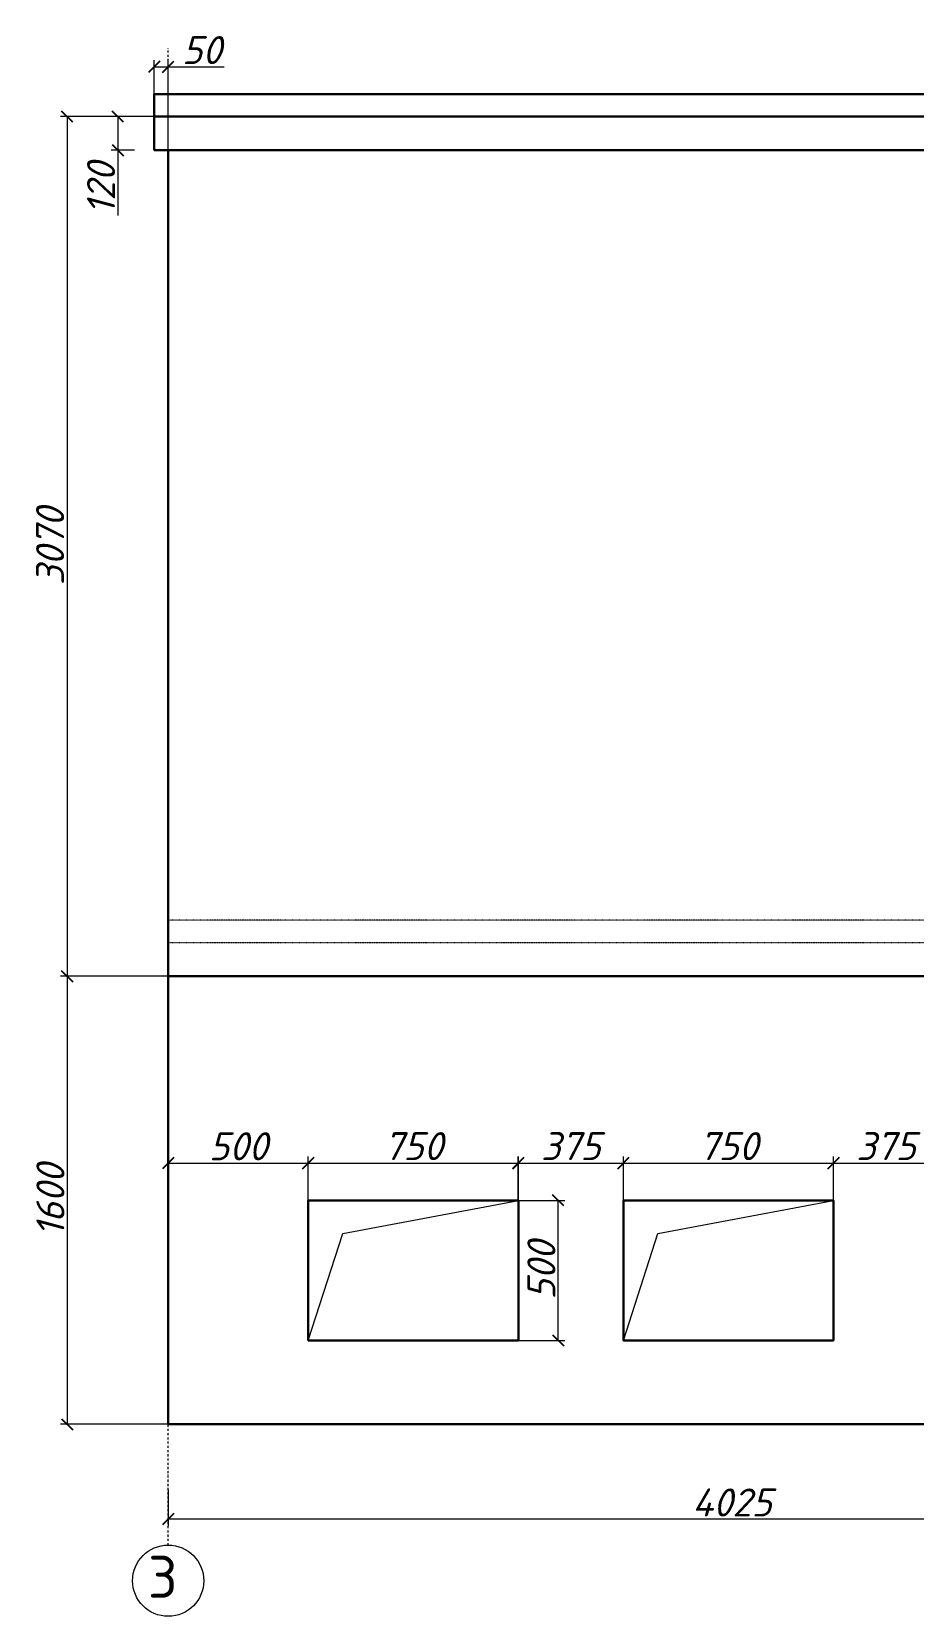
# Model space of a CAD drawing. Header units: millimetres. Extents: x 18305 to 53696, y 2146 to 15344.
# Drawn here: x 40097 to 43244, y 2146 to 7805 of the extents above; entities that cross this region are included whole.
import ezdxf

# ---------------------------------------------------------------- set-up
doc = ezdxf.new("R2010")
doc.units = ezdxf.units.MM
for name, pattern in [('A_HIDDEN1', [0.333334, 0.166667, -0.166667]), ('DASHDOT2', [0.5, 0.25, -0.125, 0, -0.125]), ('Сплошная', [0])]:
    doc.linetypes.add(name, pattern=pattern)
doc.layers.add('НОЛЬ', color=7, linetype='Continuous')
doc.layers.add('Системный слой', color=7, linetype='Continuous')
doc.styles.add('ГОСТ-150', font='isocpeur.ttf', dxfattribs={"height": 150})
doc.styles.add('ГОСТ-80', font='isocpeur.ttf', dxfattribs={"height": 80})
doc.styles.add('ИСО курсив', font='isocpeui.ttf')
doc.dimstyles.new('ГОСТ-80', dxfattribs={"dimtxt": 80, "dimasz": 40, "dimexe": 24, "dimexo": 1, "dimgap": 10, "dimtad": 1, "dimdec": 0, "dimtxsty": 'ГОСТ-80', "dimblk": 'OBLIQUE', "dimcen": 2.5, "dimclrd": 251, "dimclre": 251, "dimclrt": 251, "dimadec": 0, "dimazin": 0, "dimtfac": 1, "dimtdec": 0, "dimtmove": 0, "dimatfit": 3, "dimfxl": 250, "dimlwd": 9, "dimlwe": 9, "dimarcsym": 2})

# ---------------------------------------------------------------- blocks, each defined once
blk = doc.blocks.new('_OBLIQUE')
at = {"color": 0, "linetype": 'ByBlock'}
blk.add_line((-0.5, -0.5), (0.5, 0.5), dxfattribs=at)
blk = doc.blocks.new('*D1844')
at = {"color": 251, "linetype": 'Сплошная', "lineweight": 9, "transparency": 16777216}
for p, q in [((40463.5, 7501.2), (40380.6, 7501.2)), ((40463.5, 7381.2), (40380.6, 7381.2))]:
    blk.add_line(p, q, dxfattribs=at)
at = {"color": 251, "linetype": 'Continuous', "lineweight": 9, "transparency": 16777216}
for p, q in [((40404.6, 7501.2), (40404.6, 7381.2)), ((40404.6, 7381.2), (40404.6, 7148))]:
    blk.add_line(p, q, dxfattribs=at)
at = {"layer": 'Defpoints', "color": 0, "transparency": 16777216}
for p in [(40464.5, 7501.2), (40404.6, 7381.2), (40464.5, 7381.2)]:
    blk.add_point(p, dxfattribs=at)
at = {"color": 251, "lineweight": 9, "transparency": 16777216, "xscale": 40, "yscale": 40, "zscale": 40}
for p, rotation in [((40404.6, 7501.2), 90), ((40404.6, 7381.2), 270)]:
    blk.add_blockref('_OBLIQUE', p, dxfattribs=dict(at, rotation=rotation))
at = {"color": 7, "lineweight": 40, "transparency": 16777216, "insert": (40344.6, 7244.6), "char_height": 100, "attachment_point": 5, "rotation": 90, "style": 'ИСО курсив'}
blk.add_mtext('120', dxfattribs=at)
blk = doc.blocks.new('*D1845')
at = {"color": 251, "linetype": 'Сплошная', "lineweight": 9, "transparency": 16777216}
for p, q in [((40534.2, 7382.2), (40534.2, 7703)), ((40584.2, 7382.2), (40584.2, 7703))]:
    blk.add_line(p, q, dxfattribs=at)
at = {"color": 251, "linetype": 'Continuous', "lineweight": 9, "transparency": 16777216}
for p, q in [((40534.2, 7679), (40584.2, 7679)), ((40584.2, 7679), (40784.1, 7679))]:
    blk.add_line(p, q, dxfattribs=at)
at = {"layer": 'Defpoints', "color": 0, "transparency": 16777216}
for p in [(40534.2, 7679), (40534.2, 7381.2), (40584.2, 7381.2)]:
    blk.add_point(p, dxfattribs=at)
at = {"color": 251, "lineweight": 9, "transparency": 16777216, "xscale": 40, "yscale": 40, "zscale": 40, "rotation": 180}
blk.add_blockref('_OBLIQUE', (40534.2, 7679), dxfattribs=at)
at = {"color": 251, "lineweight": 9, "transparency": 16777216, "xscale": 40, "yscale": 40, "zscale": 40}
blk.add_blockref('_OBLIQUE', (40584.2, 7679), dxfattribs=at)
at = {"color": 7, "lineweight": 40, "transparency": 16777216, "insert": (40704.1, 7739), "char_height": 100, "attachment_point": 5, "style": 'ИСО курсив'}
blk.add_mtext('50', dxfattribs=at)
blk = doc.blocks.new('*D1846')
at = {"color": 251, "linetype": 'Сплошная', "lineweight": 9, "transparency": 16777216}
for p, q in [((40535.2, 7581.2), (50987.3, 7581.2)), ((40535.2, 7381.2), (50987.3, 7381.2))]:
    blk.add_line(p, q, dxfattribs=at)
at = {"color": 251, "linetype": 'Continuous', "lineweight": 9, "transparency": 16777216}
for p, q in [((50963.3, 7581.2), (50963.3, 7381.2)), ((50963.3, 7381.2), (50963.3, 7108.8))]:
    blk.add_line(p, q, dxfattribs=at)
at = {"layer": 'Defpoints', "color": 0, "transparency": 16777216}
for p in [(40534.2, 7581.2), (40534.2, 7381.2), (50963.3, 7381.2)]:
    blk.add_point(p, dxfattribs=at)
at = {"color": 251, "lineweight": 9, "transparency": 16777216, "xscale": 40, "yscale": 40, "zscale": 40}
for p, rotation in [((50963.3, 7581.2), 90), ((50963.3, 7381.2), 270)]:
    blk.add_blockref('_OBLIQUE', p, dxfattribs=dict(at, rotation=rotation))
at = {"color": 7, "lineweight": 40, "transparency": 16777216, "insert": (50903.3, 7225), "char_height": 100, "attachment_point": 5, "rotation": 90, "style": 'ИСО курсив'}
blk.add_mtext('200', dxfattribs=at)
blk = doc.blocks.new('*D1847')
at = {"color": 251, "linetype": 'Сплошная', "lineweight": 9, "transparency": 16777216}
for p, q in [((40584.2, 2596.7), (40584.2, 2468.1)), ((44609.2, 2501.6), (44609.2, 2468.1))]:
    blk.add_line(p, q, dxfattribs=at)
at = {"color": 251, "linetype": 'Continuous', "lineweight": 9, "transparency": 16777216}
blk.add_line((44609.2, 2492.1), (40584.2, 2492.1), dxfattribs=at)
at = {"layer": 'Defpoints', "color": 0, "transparency": 16777216}
for p in [(40584.2, 2597.7), (40584.2, 2492.1), (44609.2, 2502.6)]:
    blk.add_point(p, dxfattribs=at)
at = {"color": 251, "lineweight": 9, "transparency": 16777216, "xscale": 40, "yscale": 40, "zscale": 40, "rotation": 180}
blk.add_blockref('_OBLIQUE', (40584.2, 2492.1), dxfattribs=at)
at = {"color": 251, "lineweight": 9, "transparency": 16777216, "xscale": 40, "yscale": 40, "zscale": 40}
blk.add_blockref('_OBLIQUE', (44609.2, 2492.1), dxfattribs=at)
at = {"color": 7, "lineweight": 40, "transparency": 16777216, "insert": (42596.7, 2552.1), "char_height": 100, "attachment_point": 5, "style": 'ИСО курсив'}
blk.add_mtext('4025', dxfattribs=at)
blk = doc.blocks.new('апкеп')
at = {"color": 7, "lineweight": 30, "ltscale": 25}
blk.add_lwpolyline([(0, 500), (750, 500), (750, 0), (0, 0)], close=True, dxfattribs=at)
at = {"color": 7, "lineweight": 20, "ltscale": 25}
blk.add_lwpolyline([(0, 0), (123, 381.2), (750, 500)], dxfattribs=at)
blk = doc.blocks.new('*D1903')
at = {"color": 251, "linetype": 'Сплошная', "lineweight": 9, "transparency": 16777216}
for p, q in [((40584.4, 3607.6), (40584.4, 3788.1)), ((41084.2, 3632), (41084.2, 3788.1))]:
    blk.add_line(p, q, dxfattribs=at)
at = {"color": 251, "linetype": 'Continuous', "lineweight": 9, "transparency": 16777216}
blk.add_line((40584.4, 3764.1), (41084.2, 3764.1), dxfattribs=at)
at = {"layer": 'Defpoints', "color": 0, "transparency": 16777216}
for p in [(41084.2, 3764.1), (41084.2, 3631), (40584.4, 3606.6)]:
    blk.add_point(p, dxfattribs=at)
at = {"color": 251, "lineweight": 9, "transparency": 16777216, "xscale": 40, "yscale": 40, "zscale": 40, "rotation": 180}
blk.add_blockref('_OBLIQUE', (40584.4, 3764.1), dxfattribs=at)
at = {"color": 251, "lineweight": 9, "transparency": 16777216, "xscale": 40, "yscale": 40, "zscale": 40}
blk.add_blockref('_OBLIQUE', (41084.2, 3764.1), dxfattribs=at)
at = {"color": 7, "lineweight": 40, "transparency": 16777216, "insert": (40834.3, 3824.1), "char_height": 100, "attachment_point": 5, "style": 'ИСО курсив'}
blk.add_mtext('500', dxfattribs=at)
blk = doc.blocks.new('*D1904')
at = {"color": 251, "linetype": 'Сплошная', "lineweight": 9, "transparency": 16777216}
for p, q in [((41084.2, 3632), (41084.2, 3788.1)), ((41834.2, 3632), (41834.2, 3788.1))]:
    blk.add_line(p, q, dxfattribs=at)
at = {"color": 251, "linetype": 'Continuous', "lineweight": 9, "transparency": 16777216}
blk.add_line((41084.2, 3764.1), (41834.2, 3764.1), dxfattribs=at)
at = {"layer": 'Defpoints', "color": 0, "transparency": 16777216}
for p in [(41834.2, 3764.1), (41084.2, 3631), (41834.2, 3631)]:
    blk.add_point(p, dxfattribs=at)
at = {"color": 251, "lineweight": 9, "transparency": 16777216, "xscale": 40, "yscale": 40, "zscale": 40, "rotation": 180}
blk.add_blockref('_OBLIQUE', (41084.2, 3764.1), dxfattribs=at)
at = {"color": 251, "lineweight": 9, "transparency": 16777216, "xscale": 40, "yscale": 40, "zscale": 40}
blk.add_blockref('_OBLIQUE', (41834.2, 3764.1), dxfattribs=at)
at = {"color": 7, "lineweight": 40, "transparency": 16777216, "insert": (41459.2, 3824.7), "char_height": 100, "attachment_point": 5, "style": 'ИСО курсив'}
blk.add_mtext('750', dxfattribs=at)
blk = doc.blocks.new('*D1905')
at = {"color": 251, "linetype": 'Сплошная', "lineweight": 9, "transparency": 16777216}
for p, q in [((41833.9, 3632), (41833.9, 3788.1)), ((42209.2, 3632), (42209.2, 3788.1))]:
    blk.add_line(p, q, dxfattribs=at)
at = {"color": 251, "linetype": 'Continuous', "lineweight": 9, "transparency": 16777216}
blk.add_line((41833.9, 3764.1), (42209.2, 3764.1), dxfattribs=at)
at = {"layer": 'Defpoints', "color": 0, "transparency": 16777216}
for p in [(42209.2, 3764.1), (41833.9, 3631), (42209.2, 3631)]:
    blk.add_point(p, dxfattribs=at)
at = {"color": 251, "lineweight": 9, "transparency": 16777216, "xscale": 40, "yscale": 40, "zscale": 40, "rotation": 180}
blk.add_blockref('_OBLIQUE', (41833.9, 3764.1), dxfattribs=at)
at = {"color": 251, "lineweight": 9, "transparency": 16777216, "xscale": 40, "yscale": 40, "zscale": 40}
blk.add_blockref('_OBLIQUE', (42209.2, 3764.1), dxfattribs=at)
at = {"color": 7, "lineweight": 40, "transparency": 16777216, "insert": (42021.6, 3824.7), "char_height": 100, "attachment_point": 5, "style": 'ИСО курсив'}
blk.add_mtext('375', dxfattribs=at)
blk = doc.blocks.new('*D1906')
at = {"color": 251, "linetype": 'Сплошная', "lineweight": 9, "transparency": 16777216}
for p, q in [((41835.2, 3631), (42000.5, 3631)), ((41835.2, 3131), (42000.5, 3131))]:
    blk.add_line(p, q, dxfattribs=at)
at = {"color": 251, "linetype": 'Continuous', "lineweight": 9, "transparency": 16777216}
blk.add_line((41976.5, 3131), (41976.5, 3631), dxfattribs=at)
at = {"layer": 'Defpoints', "color": 0, "transparency": 16777216}
for p in [(41834.2, 3631), (41976.5, 3631), (41834.2, 3131)]:
    blk.add_point(p, dxfattribs=at)
at = {"color": 251, "lineweight": 9, "transparency": 16777216, "xscale": 40, "yscale": 40, "zscale": 40}
for p, rotation in [((41976.5, 3631), 90), ((41976.5, 3131), 270)]:
    blk.add_blockref('_OBLIQUE', p, dxfattribs=dict(at, rotation=rotation))
at = {"color": 7, "lineweight": 40, "transparency": 16777216, "insert": (41916.5, 3381), "char_height": 100, "attachment_point": 5, "rotation": 90, "style": 'ИСО курсив'}
blk.add_mtext('500', dxfattribs=at)
blk = doc.blocks.new('*D1907')
at = {"color": 251, "linetype": 'Сплошная', "lineweight": 9, "transparency": 16777216}
for p, q in [((42209.2, 3632), (42209.2, 3788.1)), ((42959.2, 3632), (42959.2, 3788.1))]:
    blk.add_line(p, q, dxfattribs=at)
at = {"color": 251, "linetype": 'Continuous', "lineweight": 9, "transparency": 16777216}
blk.add_line((42209.2, 3764.1), (42959.2, 3764.1), dxfattribs=at)
at = {"layer": 'Defpoints', "color": 0, "transparency": 16777216}
for p in [(42959.2, 3764.1), (42209.2, 3631), (42959.2, 3631)]:
    blk.add_point(p, dxfattribs=at)
at = {"color": 251, "lineweight": 9, "transparency": 16777216, "xscale": 40, "yscale": 40, "zscale": 40, "rotation": 180}
blk.add_blockref('_OBLIQUE', (42209.2, 3764.1), dxfattribs=at)
at = {"color": 251, "lineweight": 9, "transparency": 16777216, "xscale": 40, "yscale": 40, "zscale": 40}
blk.add_blockref('_OBLIQUE', (42959.2, 3764.1), dxfattribs=at)
at = {"color": 7, "lineweight": 40, "transparency": 16777216, "insert": (42584.2, 3824.7), "char_height": 100, "attachment_point": 5, "style": 'ИСО курсив'}
blk.add_mtext('750', dxfattribs=at)
blk = doc.blocks.new('*D1988')
at = {"color": 251, "linetype": 'Сплошная', "lineweight": 9, "transparency": 16777216}
for p, q in [((42959.2, 3632), (42959.2, 3788.1)), ((43334.2, 3632), (43334.2, 3788.1))]:
    blk.add_line(p, q, dxfattribs=at)
at = {"color": 251, "linetype": 'Continuous', "lineweight": 9, "transparency": 16777216}
blk.add_line((42959.2, 3764.1), (43334.2, 3764.1), dxfattribs=at)
at = {"layer": 'Defpoints', "color": 0, "transparency": 16777216}
for p in [(43334.2, 3764.1), (42959.2, 3631), (43334.2, 3631)]:
    blk.add_point(p, dxfattribs=at)
at = {"color": 251, "lineweight": 9, "transparency": 16777216, "xscale": 40, "yscale": 40, "zscale": 40, "rotation": 180}
blk.add_blockref('_OBLIQUE', (42959.2, 3764.1), dxfattribs=at)
at = {"color": 251, "lineweight": 9, "transparency": 16777216, "xscale": 40, "yscale": 40, "zscale": 40}
blk.add_blockref('_OBLIQUE', (43334.2, 3764.1), dxfattribs=at)
at = {"color": 7, "lineweight": 40, "transparency": 16777216, "insert": (43146.7, 3824.7), "char_height": 100, "attachment_point": 5, "style": 'ИСО курсив'}
blk.add_mtext('375', dxfattribs=at)
blk = doc.blocks.new('*D1829')
at = {"color": 251, "linetype": 'Сплошная', "lineweight": 9, "transparency": 16777216}
for p, q in [((40533.2, 7501.3), (40199.3, 7501.3)), ((40583.5, 4431.2), (40199.3, 4431.2))]:
    blk.add_line(p, q, dxfattribs=at)
at = {"color": 251, "linetype": 'Continuous', "lineweight": 9, "transparency": 16777216}
blk.add_line((40223.3, 7501.3), (40223.3, 4431.2), dxfattribs=at)
at = {"layer": 'Defpoints', "color": 0, "transparency": 16777216}
for p in [(40534.2, 7501.3), (40223.3, 4431.2), (40584.5, 4431.2)]:
    blk.add_point(p, dxfattribs=at)
at = {"color": 251, "lineweight": 9, "transparency": 16777216, "xscale": 40, "yscale": 40, "zscale": 40}
for p, rotation in [((40223.3, 7501.3), 90), ((40223.3, 4431.2), 270)]:
    blk.add_blockref('_OBLIQUE', p, dxfattribs=dict(at, rotation=rotation))
at = {"color": 7, "lineweight": 40, "transparency": 16777216, "insert": (40162.6, 5966.3), "char_height": 100, "attachment_point": 5, "rotation": 90, "style": 'ИСО курсив'}
blk.add_mtext('3070', dxfattribs=at)
blk = doc.blocks.new('*D1830')
at = {"color": 251, "linetype": 'Сплошная', "lineweight": 9, "transparency": 16777216}
for p, q in [((40583.5, 4431.2), (40199.8, 4431.2)), ((40583.5, 2831.2), (40199.8, 2831.2))]:
    blk.add_line(p, q, dxfattribs=at)
at = {"color": 251, "linetype": 'Continuous', "lineweight": 9, "transparency": 16777216}
blk.add_line((40223.8, 4431.2), (40223.8, 2831.2), dxfattribs=at)
at = {"layer": 'Defpoints', "color": 0, "transparency": 16777216}
for p in [(40584.5, 4431.2), (40223.8, 2831.2), (40584.5, 2831.2)]:
    blk.add_point(p, dxfattribs=at)
at = {"color": 251, "lineweight": 9, "transparency": 16777216, "xscale": 40, "yscale": 40, "zscale": 40}
for p, rotation in [((40223.8, 4431.2), 90), ((40223.8, 2831.2), 270)]:
    blk.add_blockref('_OBLIQUE', p, dxfattribs=dict(at, rotation=rotation))
at = {"color": 7, "lineweight": 40, "transparency": 16777216, "insert": (40163.8, 3631.2), "char_height": 100, "attachment_point": 5, "rotation": 90, "style": 'ИСО курсив'}
blk.add_mtext('1600', dxfattribs=at)

msp = doc.modelspace()

# ---------------------------------------------------------------- linework, layer by layer
at = {"color": 7, "lineweight": 30}
for p, q in [((50684.2, 7581.2), (40534.2, 7581.2)), ((40534.2, 7381.2), (40534.2, 7581.2)), ((50684.2, 7501.2), (40534.2, 7501.2)), ((50684.2, 7381.2), (40534.2, 7381.2)), ((40584.2, 2831.2), (40584.2, 7381.2)), ((50634.2, 4431.2), (40584.2, 4431.2)), ((50634.2, 2831.2), (40584.2, 2831.2))]:
    msp.add_line(p, q, dxfattribs=at)
at = {"layer": 'НОЛЬ', "color": 44, "linetype": 'DASHDOT2', "lineweight": 20, "ltscale": 30}
msp.add_line((40584.2, 2399.7), (40584.2, 7745.8), dxfattribs=at)
at = {"layer": 'НОЛЬ', "color": 44, "linetype": 'Continuous', "lineweight": 20, "ltscale": 30}
msp.add_circle((40584.2, 2272.6), 127.1, dxfattribs=at)
at = {"layer": 'Системный слой', "color": 7, "linetype": 'A_HIDDEN1', "lineweight": 18, "ltscale": 5}
for p, q in [((50634.2, 4631.2), (40584.2, 4631.2)), ((50634.2, 4551.2), (40584.2, 4551.2))]:
    msp.add_line(p, q, dxfattribs=at)

# ---------------------------------------------------------------- block references
at = {"color": 7, "lineweight": 18}
for p in [(41084.2, 3131), (42209.2, 3131)]:
    msp.add_blockref('апкеп', p, dxfattribs=at)

# ---------------------------------------------------------------- texts
at = {"color": 44, "lineweight": 20, "ltscale": 2, "insert": (40617.7, 2361.6), "char_height": 150, "attachment_point": 3, "style": 'ГОСТ-150'}
msp.add_mtext_dynamic_manual_height_columns('3', width=681.076, gutter_width=350, heights=[0], dxfattribs=at)

# ---------------------------------------------------------------- dimensions: what is measured, and where the dimension line sits
at = {"color": 7, "lineweight": 40}
dim = msp.add_linear_dim(base=(40534.2, 7679), p1=(40584.2, 7381.2), p2=(40534.2, 7381.2), angle=180, dimstyle='ГОСТ-80', override={"dimtxt": 100, "dimtxsty": 'ИСО курсив', "dimclrt": 7}, dxfattribs=at)
dim.commit()
dim.dimension.update_dxf_attribs({"geometry": '*D1845', "text_midpoint": (40704.1, 7679), "dimtype": 161})
dim = msp.add_aligned_dim(p1=(40534.2, 7581.2), p2=(40534.2, 7381.2), distance=10429.1, dimstyle='ГОСТ-80', override={"dimtxt": 100, "dimtxsty": 'ИСО курсив', "dimclrt": 7}, dxfattribs=at)
dim.commit()
dim.dimension.update_dxf_attribs({"geometry": '*D1846', "text_midpoint": (50903.3, 7225)})
for base, p1, p2, angle, picture, middle in [((40223.3, 4431.2), (40534.2, 7501.3), (40584.5, 4431.2), 90, '*D1829', (40162.6, 5966.3)), ((40404.6, 7381.2), (40464.5, 7501.2), (40464.5, 7381.2), 90, '*D1844', (40344.6, 7244.6)), ((40223.8, 2831.2), (40584.5, 4431.2), (40584.5, 2831.2), 90, '*D1830', (40163.8, 3631.2)), ((41976.5, 3631), (41834.2, 3131), (41834.2, 3631), 90, '*D1906', (41916.5, 3381)), ((40584.2, 2492.1), (44609.2, 2502.6), (40584.2, 2597.7), 180, '*D1847', (42596.7, 2552.1))]:
    dim = msp.add_linear_dim(base=base, p1=p1, p2=p2, angle=angle, dimstyle='ГОСТ-80', override={"dimtxt": 100, "dimtxsty": 'ИСО курсив', "dimclrt": 7}, dxfattribs=at)
    dim.commit()
    dim.dimension.update_dxf_attribs({"geometry": picture, "text_midpoint": middle})
for base, p1, p2, picture, middle in [((41084.2, 3764.1), (40584.4, 3606.6), (41084.2, 3631), '*D1903', (40834.3, 3824.1)), ((41834.2, 3764.1), (41084.2, 3631), (41834.2, 3631), '*D1904', (41459.2, 3824.7)), ((42209.2, 3764.1), (41833.9, 3631), (42209.2, 3631), '*D1905', (42021.6, 3824.7)), ((42959.2, 3764.1), (42209.2, 3631), (42959.2, 3631), '*D1907', (42584.2, 3824.7)), ((43334.2, 3764.1), (42959.2, 3631), (43334.2, 3631), '*D1988', (43146.7, 3824.7))]:
    dim = msp.add_linear_dim(base=base, p1=p1, p2=p2, dimstyle='ГОСТ-80', override={"dimtxt": 100, "dimtxsty": 'ИСО курсив', "dimclrt": 7}, dxfattribs=at)
    dim.commit()
    dim.dimension.update_dxf_attribs({"geometry": picture, "text_midpoint": middle})

doc.saveas('drawing.dxf')
